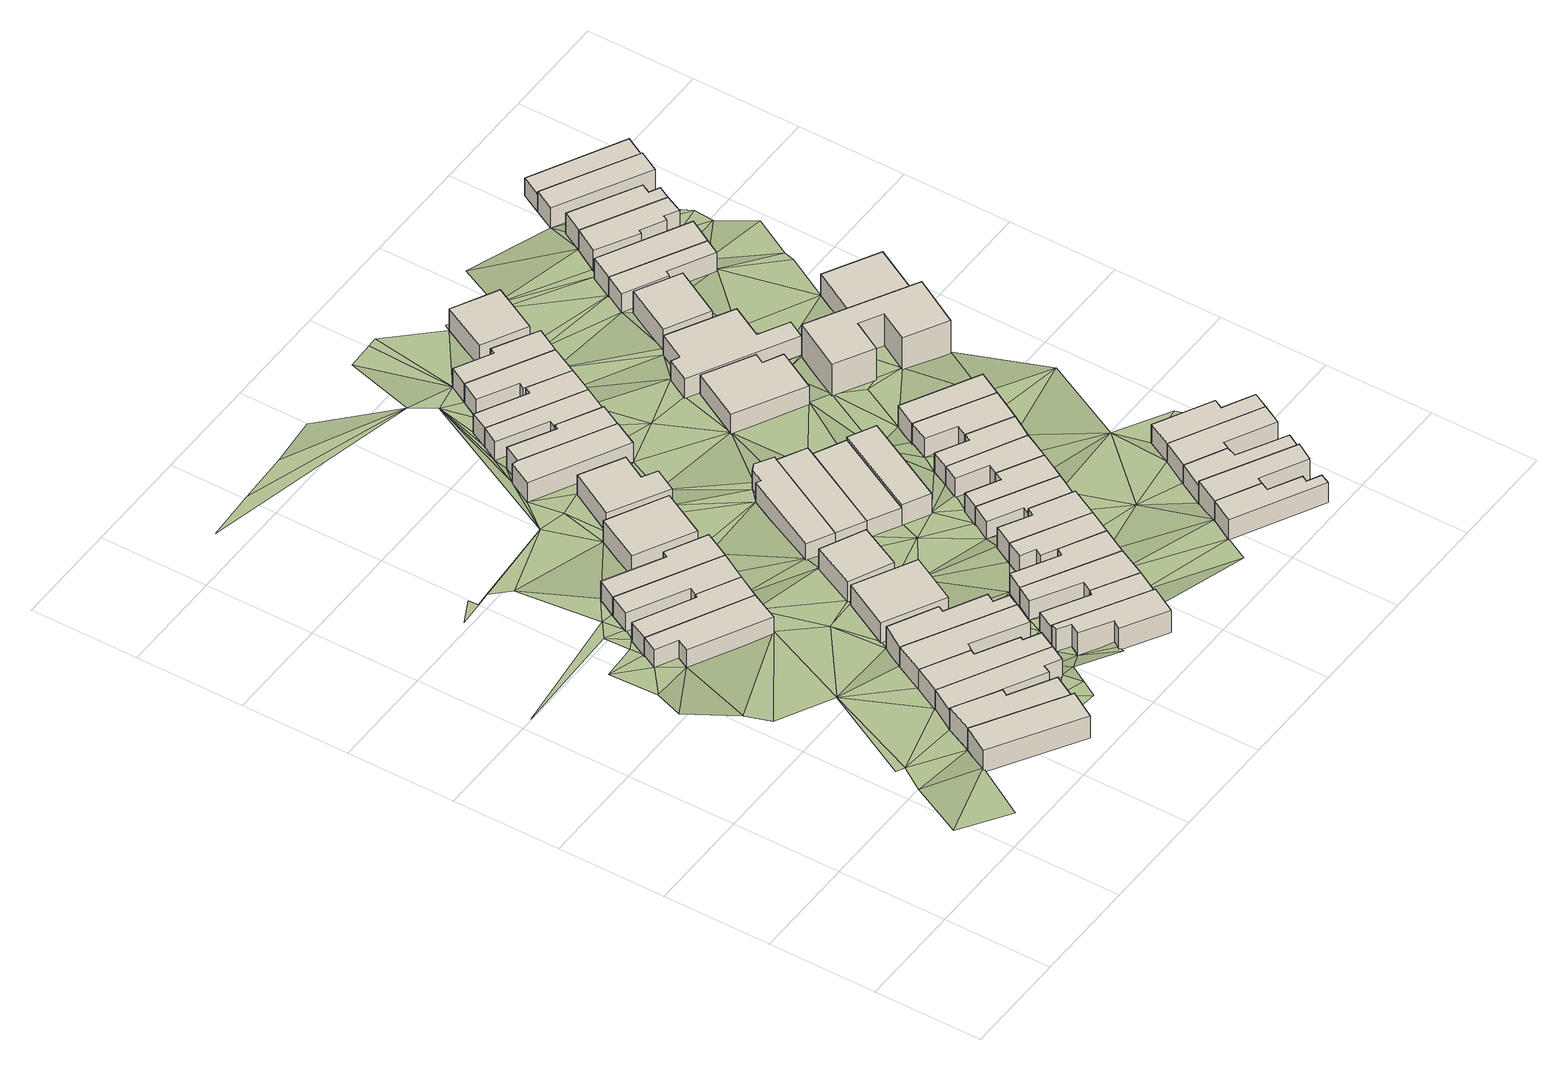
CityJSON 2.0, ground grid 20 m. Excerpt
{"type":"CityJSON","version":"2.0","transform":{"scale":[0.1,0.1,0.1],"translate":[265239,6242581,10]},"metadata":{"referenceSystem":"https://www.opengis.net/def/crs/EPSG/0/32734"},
"CityObjects":{
"building1":{"type":"Building","attributes":{"address":"7 Dryden Street Salt River Cape Town","building":"house","building:levels":"1","footprint":{"type":"Polygon"},"plus_code":"C8XRXMXG+XXX","ground_height":15.21,"building_height":4.1,"roof_height":19.31},"geometry":[{"type":"Solid","lod":"1","boundaries":[[[[0,1,2,3]],[[1,4,5,2]],[[4,6,7,5]],[[6,8,9,7]],[[8,0,3,9]],[[3,2,5,7,9]],[[8,6,4,1,0]]]]}]},
"building2":{"type":"Building","attributes":{"address":"41 Addison Road Salt River Cape Town","building":"house","building:levels":"1","footprint":{"type":"Polygon"},"plus_code":"C8XXXWXX+XGV","ground_height":15.21,"building_height":4.1,"roof_height":19.31},"geometry":[{"type":"Solid","lod":"1","boundaries":[[[[10,0,11,3,12,13]],[[0,8,9,3,11]],[[8,14,15,9]],[[14,16,17,15]],[[16,18,19,17]],[[18,10,13,12,19]],[[12,3,9,15,17,19]],[[18,16,14,8,0,10]]]]}]},
"building3":{"type":"Building","attributes":{"address":"Addison Road Salt River Cape Town","building":"house","building:levels":"1","footprint":{"type":"Polygon"},"plus_code":"C8XHX7XR+XVW","ground_height":12.95,"building_height":4.1,"roof_height":17.05},"geometry":[{"type":"Solid","lod":"1","boundaries":[[[[20,21,22,23]],[[21,24,25,22]],[[24,26,27,25]],[[26,28,29,27]],[[28,30,31,29]],[[30,20,23,31]],[[23,22,25,27,29,31]],[[30,28,26,24,21,20]]]]}]},
"building4":{"type":"Building","attributes":{"address":"39 Addison Road Salt River Cape Town","building":"house","building:levels":"1","footprint":{"type":"Polygon"},"plus_code":"C9X4X4XQ+XRV","ground_height":14.52,"building_height":4.1,"roof_height":18.62},"geometry":[{"type":"Solid","lod":"1","boundaries":[[[[32,10,13,33]],[[10,18,34,13]],[[18,35,36,34]],[[35,37,38,36]],[[37,39,40,38]],[[39,41,42,40]],[[41,43,44,42]],[[43,32,33,44]],[[33,13,34,36,38,40,42,44]],[[43,41,39,37,35,18,10,32]]]]}]},
"building5":{"type":"Building","attributes":{"address":"Addison Road Salt River Cape Town","building":"house","building:levels":"1","footprint":{"type":"Polygon"},"plus_code":"C8XMXGXM+XGR","ground_height":12.95,"building_height":4.1,"roof_height":17.05},"geometry":[{"type":"Solid","lod":"1","boundaries":[[[[45,46,23,22]],[[46,47,48,23]],[[47,49,50,48]],[[49,51,52,50]],[[51,53,54,52]],[[53,45,22,54]],[[22,23,48,50,52,54]],[[53,51,49,47,46,45]]]]}]},
"building6":{"type":"Building","attributes":{"address":"37 Addison Road Salt River Cape Town","building":"house","building:levels":"1","footprint":{"type":"Polygon"},"plus_code":"C9X6XXX6+X3V","ground_height":14.52,"building_height":4.1,"roof_height":18.62},"geometry":[{"type":"Solid","lod":"1","boundaries":[[[[55,56,33,57]],[[56,58,44,33]],[[58,59,60,44]],[[59,61,62,60]],[[61,63,64,62]],[[63,65,66,64]],[[65,67,68,66]],[[67,55,57,68]],[[57,33,44,60,62,64,66,68]],[[67,65,63,61,59,58,56,55]]]]}]},
"building7":{"type":"Building","attributes":{"address":"48 Addison Road Salt River Cape Town","building":"house","building:levels":"1","footprint":{"type":"Polygon"},"plus_code":"C8XPXGX2+XRW","ground_height":12.95,"building_height":4.1,"roof_height":17.05},"geometry":[{"type":"Solid","lod":"1","boundaries":[[[[47,69,70,48]],[[69,71,72,70]],[[71,73,74,72]],[[73,75,76,74]],[[75,49,50,76]],[[49,47,48,50]],[[48,70,72,74,76,50]],[[49,75,73,71,69,47]]]]}]},
"building8":{"type":"Building","attributes":{"address":"35 Addison Road Salt River Cape Town","building":"house","building:levels":"1","footprint":{"type":"Polygon"},"plus_code":"C9X9X8X8+X4R","ground_height":14.52,"building_height":4.1,"roof_height":18.62},"geometry":[{"type":"Solid","lod":"1","boundaries":[[[[77,55,57,78]],[[55,67,68,57]],[[67,79,80,68]],[[79,81,82,80]],[[81,83,84,82]],[[83,77,78,84]],[[78,57,68,80,82,84]],[[83,81,79,67,55,77]]]]}]},
"building9":{"type":"Building","attributes":{"address":"46 Addison Road Salt River Cape Town","building":"house","building:levels":"1","footprint":{"type":"Polygon"},"plus_code":"C8XWXVXW+XXV","ground_height":12.95,"building_height":4.1,"roof_height":17.05},"geometry":[{"type":"Solid","lod":"1","boundaries":[[[[69,85,86,70]],[[85,87,88,86]],[[87,89,90,88]],[[89,91,92,90]],[[91,71,72,92]],[[71,69,70,72]],[[70,86,88,90,92,72]],[[71,91,89,87,85,69]]]]}]},
"building10":{"type":"Building","attributes":{"address":"33 Addison Road Salt River Cape Town","building":"house","building:levels":"1","footprint":{"type":"Polygon"},"plus_code":"C9XGXGXX+XHX","ground_height":14.52,"building_height":4.1,"roof_height":18.62},"geometry":[{"type":"Solid","lod":"1","boundaries":[[[[93,94,95,84]],[[94,96,97,95]],[[96,98,99,97]],[[98,100,101,99]],[[100,102,103,101]],[[102,104,105,103]],[[104,106,78,105]],[[106,93,84,78]],[[84,95,97,99,101,103,105,78]],[[106,104,102,100,98,96,94,93]]]]}]},
"building11":{"type":"Building","attributes":{"address":"31 Addison Road Salt River Cape Town","building":"house","building:levels":"1","footprint":{"type":"Polygon"},"plus_code":"C9XJX4XR+X4X","ground_height":13.85,"building_height":4.1,"roof_height":17.95},"geometry":[{"type":"Solid","lod":"1","boundaries":[[[[107,108,109,110]],[[108,111,112,109]],[[111,113,114,112]],[[113,107,110,114]],[[110,109,112,114]],[[113,111,108,107]]]]}]},
"building12":{"type":"Building","attributes":{"address":"44 Burns Road Salt River Cape Town","building":"house","building:levels":"1","footprint":{"type":"Polygon"},"plus_code":"CCX7X2XQ+XWV","ground_height":14.88,"building_height":4.1,"roof_height":18.98},"geometry":[{"type":"Solid","lod":"1","boundaries":[[[[115,116,117,118]],[[116,119,120,121,117]],[[119,122,123,124,121,120]],[[122,125,126,124,123]],[[125,127,128,126]],[[127,129,130,128]],[[129,131,132,130]],[[131,115,118,132]],[[118,117,121,124,126,128,130,132]],[[131,129,127,125,122,119,116,115]]]]}]},
"building13":{"type":"Building","attributes":{"address":"44 Addison Road Salt River Cape Town","building":"house","building:levels":"1","footprint":{"type":"Polygon"},"plus_code":"C9X5XRXC+XQR","ground_height":12.95,"building_height":4.1,"roof_height":17.05},"geometry":[{"type":"Solid","lod":"1","boundaries":[[[[133,134,135,136]],[[134,137,138,135]],[[137,139,140,138]],[[139,133,136,140]],[[136,135,138,140]],[[139,137,134,133]]]]}]},
"building14":{"type":"Building","attributes":{"address":"29 Addison Road Salt River Cape Town","building":"house","building:levels":"1","footprint":{"type":"Polygon"},"plus_code":"C9XQX6XF+X7V","ground_height":13.85,"building_height":4.1,"roof_height":17.95},"geometry":[{"type":"Solid","lod":"1","boundaries":[[[[141,142,143,144]],[[142,145,146,143]],[[145,147,148,146]],[[147,141,144,148]],[[144,143,146,148]],[[147,145,142,141]]]]}]},
"building15":{"type":"Building","attributes":{"address":"42 Burns Road Salt River Cape Town","building":"house","building:levels":"1","footprint":{"type":"Polygon"},"plus_code":"CCXCX2XW+X4X","ground_height":14.2,"building_height":4.1,"roof_height":18.3},"geometry":[{"type":"Solid","lod":"1","boundaries":[[[[116,149,150,151]],[[149,152,153,150]],[[152,154,155,153]],[[154,156,157,155]],[[156,119,120,157]],[[119,116,151,120]],[[151,150,153,155,157,120]],[[119,156,154,152,149,116]]]]}]},
"building16":{"type":"Building","attributes":{"address":"40 Burns Road Salt River Cape Town","building":"house","building:levels":"1","footprint":{"type":"Polygon"},"plus_code":"CCXFX2XF+XQX","ground_height":14.2,"building_height":4.1,"roof_height":18.3},"geometry":[{"type":"Solid","lod":"1","boundaries":[[[[149,158,159,150]],[[158,160,161,159]],[[160,162,163,161]],[[162,164,165,163]],[[164,152,153,165]],[[152,149,150,153]],[[150,159,161,163,165,153]],[[152,164,162,160,158,149]]]]}]},
"building17":{"type":"Building","attributes":{"address":"42 Addison Road Salt River Cape Town","building":"house","building:levels":"1","footprint":{"type":"Polygon"},"plus_code":"C9XFX4XX+XJW","ground_height":12.33,"building_height":4.1,"roof_height":16.43},"geometry":[{"type":"Solid","lod":"1","boundaries":[[[[166,167,168,169]],[[167,170,171,168]],[[170,172,173,171]],[[172,174,175,173]],[[174,176,177,175]],[[176,166,169,177]],[[169,168,171,173,175,177]],[[176,174,172,170,167,166]]]]}]},
"building18":{"type":"Building","attributes":{"address":"38 Burns Road Salt River Cape Town","building":"house","building:levels":"1","footprint":{"type":"Polygon"},"plus_code":"CCXMXCXJ+X4R","ground_height":14.2,"building_height":4.1,"roof_height":18.3},"geometry":[{"type":"Solid","lod":"1","boundaries":[[[[178,179,180,159]],[[179,181,182,180]],[[181,183,184,182]],[[183,185,186,184]],[[185,187,161,186]],[[187,178,159,161]],[[159,180,182,184,186,161]],[[187,185,183,181,179,178]]]]}]},
"building19":{"type":"Building","attributes":{"address":"2 Pope Street Salt River Cape Town","building":"house","building:levels":"1","footprint":{"type":"Polygon"},"plus_code":"CCX2XHX9+XQR","ground_height":12.75,"building_height":4.1,"roof_height":16.85},"geometry":[{"type":"Solid","lod":"1","boundaries":[[[[188,189,190,191]],[[189,192,193,190]],[[192,194,195,193]],[[194,196,197,195]],[[196,198,199,197]],[[198,200,201,199]],[[200,202,203,201]],[[202,188,191,203]],[[191,190,193,195,197,199,201,203]],[[202,200,198,196,194,192,189,188]]]]}]},
"building20":{"type":"Building","attributes":{"address":"40 Addison Road Salt River Cape Town","building":"house","building:levels":"1","footprint":{"type":"Polygon"},"plus_code":"C9XHXGXJ+X8W","ground_height":12.33,"building_height":4.1,"roof_height":16.43},"geometry":[{"type":"Solid","lod":"1","boundaries":[[[[204,205,206,207,208,209]],[[205,210,211,207,206]],[[210,212,213,211]],[[212,214,215,213]],[[214,204,209,208,215]],[[208,207,211,213,215]],[[214,212,210,205,204]]]]}]},
"building21":{"type":"Building","attributes":{"address":"36 Burns Road Salt River Cape Town","building":"house","building:levels":"1","footprint":{"type":"Polygon"},"plus_code":"CCXVX9XH+X7W","ground_height":14.2,"building_height":4.1,"roof_height":18.3},"geometry":[{"type":"Solid","lod":"1","boundaries":[[[[179,216,217,180]],[[216,218,219,217]],[[218,220,221,219]],[[220,222,223,221]],[[222,224,225,223]],[[224,181,182,225]],[[181,179,180,182]],[[180,217,219,221,223,225,182]],[[181,224,222,220,218,216,179]]]]}]},
"building22":{"type":"Building","attributes":{"address":"4 Pope Street Salt River Cape Town","building":"house","building:levels":"1","footprint":{"type":"Polygon"},"plus_code":"CCX7X7X2+XXR","ground_height":12.75,"building_height":4.1,"roof_height":16.85},"geometry":[{"type":"Solid","lod":"1","boundaries":[[[[189,188,191,190]],[[188,226,227,191]],[[226,228,229,227]],[[228,230,231,229]],[[230,189,190,231]],[[190,191,227,229,231]],[[230,228,226,188,189]]]]}]},
"building23":{"type":"Building","attributes":{"address":"38 Addison Road Salt River Cape Town","building":"house","building:levels":"1","footprint":{"type":"Polygon"},"plus_code":"C9XQXFX2+X2V","ground_height":12.16,"building_height":4.1,"roof_height":16.26},"geometry":[{"type":"Solid","lod":"1","boundaries":[[[[232,233,234,209]],[[233,235,236,237,234]],[[235,238,239,240,237,236]],[[238,241,242,240,239]],[[241,243,206,242]],[[243,232,209,206]],[[209,234,237,240,242,206]],[[243,241,238,235,233,232]]]]}]},
"building24":{"type":"Building","attributes":{"address":"34 Burns Road Salt River Cape Town","building":"house","building:levels":"1","footprint":{"type":"Polygon"},"plus_code":"CCXWXFXW+X6X","ground_height":14.2,"building_height":4.1,"roof_height":18.3},"geometry":[{"type":"Solid","lod":"1","boundaries":[[[[216,244,245,217]],[[244,246,247,248,245]],[[246,249,250,251,248,247]],[[249,252,253,251,250]],[[252,218,219,253]],[[218,216,217,219]],[[217,245,248,251,253,219]],[[218,252,249,246,244,216]]]]}]},
"building25":{"type":"Building","attributes":{"address":"6 Pope Street Salt River Cape Town","building":"house","building:levels":"1","footprint":{"type":"Polygon"},"plus_code":"CCXGXHXW+X3R","ground_height":12.75,"building_height":4.1,"roof_height":16.85},"geometry":[{"type":"Solid","lod":"1","boundaries":[[[[228,226,227,229]],[[226,254,255,227]],[[254,256,257,255]],[[256,228,229,257]],[[229,227,255,257]],[[256,254,226,228]]]]}]},
"building26":{"type":"Building","attributes":{"address":"36 Addison Road Salt River Cape Town","building":"house","building:levels":"1","footprint":{"type":"Polygon"},"plus_code":"C9XQXPXM+X4X","ground_height":11.56,"building_height":4.1,"roof_height":15.66},"geometry":[{"type":"Solid","lod":"1","boundaries":[[[[233,258,259,260]],[[258,261,262,259]],[[261,263,264,262]],[[263,265,266,264]],[[265,235,236,266]],[[235,233,260,236]],[[260,259,262,264,266,236]],[[235,265,263,261,258,233]]]]}]},
"building27":{"type":"Building","attributes":{"address":"32 Burns Road Salt River Cape Town","building":"house","building:levels":"1","footprint":{"type":"Polygon"},"plus_code":"CFX2XMXF+XFR","ground_height":13.1,"building_height":4.1,"roof_height":17.2},"geometry":[{"type":"Solid","lod":"1","boundaries":[[[[267,268,269,270]],[[268,271,272,269]],[[271,273,274,272]],[[273,275,276,274]],[[275,277,247,276]],[[277,267,270,247]],[[270,269,272,274,276,247]],[[277,275,273,271,268,267]]]]}]},
"building28":{"type":"Building","attributes":{"address":"34 Addison Road Salt River Cape Town","building":"house","building:levels":"1","footprint":{"type":"Polygon"},"plus_code":"CCX2X5X8+XFX","ground_height":11.56,"building_height":4.1,"roof_height":15.66},"geometry":[{"type":"Solid","lod":"1","boundaries":[[[[278,279,280,259]],[[279,281,282,280]],[[281,283,284,282]],[[283,285,286,284]],[[285,287,262,286]],[[287,278,259,262]],[[259,280,282,284,286,262]],[[287,285,283,281,279,278]]]]}]},
"building29":{"type":"Building","attributes":{"address":"8 Pope Street Salt River Cape Town","building":"house","building:levels":"1","footprint":{"type":"Polygon"},"plus_code":"CCXQXQX7+XJX","ground_height":13.54,"building_height":4.1,"roof_height":17.64},"geometry":[{"type":"Solid","lod":"1","boundaries":[[[[288,289,290,291,292,255]],[[289,293,294,291,290]],[[293,295,296,294]],[[295,288,255,292,296]],[[292,291,294,296]],[[295,293,289,288]]]]}]},
"building30":{"type":"Building","attributes":{"address":"30 Burns Road Salt River Cape Town","building":"house","building:levels":"1","footprint":{"type":"Polygon"},"plus_code":"CFX5XJXM+XQX","ground_height":13.1,"building_height":4.1,"roof_height":17.2},"geometry":[{"type":"Solid","lod":"1","boundaries":[[[[297,298,299,269]],[[298,300,301,299]],[[300,302,303,301]],[[302,304,305,303]],[[304,306,272,305]],[[306,297,269,272]],[[269,299,301,303,305,272]],[[306,304,302,300,298,297]]]]}]},
"building31":{"type":"Building","attributes":{"address":"32 Addison Road Salt River Cape Town","building":"house","building:levels":"1","footprint":{"type":"Polygon"},"plus_code":"CCX3XWXQ+X7W","ground_height":11.56,"building_height":4.1,"roof_height":15.66},"geometry":[{"type":"Solid","lod":"1","boundaries":[[[[279,307,308,280]],[[307,309,310,308]],[[309,311,312,310]],[[311,313,314,312]],[[313,315,316,314]],[[315,281,282,316]],[[281,279,280,282]],[[280,308,310,312,314,316,282]],[[281,315,313,311,309,307,279]]]]}]},
"building32":{"type":"Building","attributes":{"address":"Burns Road Salt River Cape Town","building":"house","building:levels":"1","footprint":{"type":"Polygon"},"plus_code":"CFXCXJXX+X7W","ground_height":13.1,"building_height":4.1,"roof_height":17.2},"geometry":[{"type":"Solid","lod":"1","boundaries":[[[[298,317,318,299]],[[317,319,320,318]],[[319,321,322,320]],[[321,323,324,322]],[[323,300,301,324]],[[300,298,299,301]],[[299,318,320,322,324,301]],[[300,323,321,319,317,298]]]]}]},
"building33":{"type":"Building","attributes":{"address":"30 Addison Road Salt River Cape Town","building":"house","building:levels":"1","footprint":{"type":"Polygon"},"plus_code":"CCX6XHXJ+XCW","ground_height":11.56,"building_height":4.1,"roof_height":15.66},"geometry":[{"type":"Solid","lod":"1","boundaries":[[[[307,325,326,308]],[[325,327,328,326]],[[327,329,330,328]],[[329,331,332,330]],[[331,309,310,332]],[[309,307,308,310]],[[308,326,328,330,332,310]],[[309,331,329,327,325,307]]]]}]},
"building34":{"type":"Building","attributes":{"address":"Burns Road Salt River Cape Town","building":"house","building:levels":"1","footprint":{"type":"Polygon"},"plus_code":"CFXCXMXM+XVX","ground_height":13.1,"building_height":4.1,"roof_height":17.2},"geometry":[{"type":"Solid","lod":"1","boundaries":[[[[317,333,334,318]],[[333,335,336,334]],[[335,337,338,336]],[[337,339,340,338]],[[339,319,320,340]],[[319,317,318,320]],[[318,334,336,338,340,320]],[[319,339,337,335,333,317]]]]}]},
"building35":{"type":"Building","attributes":{"address":"45 Burns Road Salt River Cape Town","building":"house","building:levels":"1","footprint":{"type":"Polygon"},"plus_code":"CGX4XCX5+X8W","ground_height":14.61,"building_height":4.1,"roof_height":18.71},"geometry":[{"type":"Solid","lod":"1","boundaries":[[[[341,342,343,344]],[[342,345,346,343]],[[345,347,348,346]],[[347,349,350,348]],[[349,351,352,350]],[[351,353,354,352]],[[353,355,356,354]],[[355,341,344,356]],[[344,343,346,348,350,352,354,356]],[[355,353,351,349,347,345,342,341]]]]}]},
"building36":{"type":"Building","attributes":{"address":"27 Addison Road Salt River Cape Town","building":"house","building:levels":"1","footprint":{"type":"Polygon"},"plus_code":"CFX2XPXJ+XPV","ground_height":11.95,"building_height":4.1,"roof_height":16.05},"geometry":[{"type":"Solid","lod":"1","boundaries":[[[[357,358,359,360]],[[358,361,362,359]],[[361,363,364,362]],[[363,365,366,364]],[[365,367,368,366]],[[367,357,360,368]],[[360,359,362,364,366,368]],[[367,365,363,361,358,357]]]]}]},
"building37":{"type":"Building","attributes":{"address":"43 Burns Road Salt River Cape Town","building":"house","building:levels":"1","footprint":{"type":"Polygon"},"plus_code":"CGX6XCXP+XRV","ground_height":14.61,"building_height":4.1,"roof_height":18.71},"geometry":[{"type":"Solid","lod":"1","boundaries":[[[[369,370,354,356]],[[370,371,372,354]],[[371,373,374,372]],[[373,375,376,377,374]],[[375,378,379,380,377,376]],[[378,369,356,380,379]],[[356,354,372,374,377,380]],[[378,375,373,371,370,369]]]]}]},
"building38":{"type":"Building","attributes":{"address":"Burns Road Salt River Cape Town","building":"house","building:levels":"1","footprint":{"type":"Polygon"},"plus_code":"CFXHX5XW+X2V","ground_height":13.1,"building_height":4.1,"roof_height":17.2},"geometry":[{"type":"Solid","lod":"1","boundaries":[[[[333,381,382,334]],[[381,383,384,382]],[[383,385,386,384]],[[385,387,388,386]],[[387,335,336,388]],[[335,333,334,336]],[[334,382,384,386,388,336]],[[335,387,385,383,381,333]]]]}]},
"building39":{"type":"Building","attributes":{"address":"28 Addison Road Salt River Cape Town","building":"house","building:levels":"1","footprint":{"type":"Polygon"},"plus_code":"CCXGXXXR+XRR","ground_height":11.56,"building_height":4.1,"roof_height":15.66},"geometry":[{"type":"Solid","lod":"1","boundaries":[[[[389,390,391,392]],[[390,393,394,391]],[[393,395,396,394]],[[395,389,392,396]],[[392,391,394,396]],[[395,393,390,389]]]]}]},
"building40":{"type":"Building","attributes":{"address":"41 Burns Road Salt River Cape Town","building":"house","building:levels":"1","footprint":{"type":"Polygon"},"plus_code":"CGXCX8XF+XRX","ground_height":13.74,"building_height":4.1,"roof_height":17.84},"geometry":[{"type":"Solid","lod":"1","boundaries":[[[[397,398,376,379]],[[398,399,400,376]],[[399,401,402,400]],[[401,403,404,402]],[[403,405,406,404]],[[405,397,379,406]],[[379,376,400,402,404,406]],[[405,403,401,399,398,397]]]]}]},
"building41":{"type":"Building","attributes":{"address":"22 Burns Road Salt River Cape Town","building":"house","building:levels":"1","footprint":{"type":"Polygon"},"plus_code":"CFXMXXXC+XFV","ground_height":13.1,"building_height":4.1,"roof_height":17.2},"geometry":[{"type":"Solid","lod":"1","boundaries":[[[[407,408,409,382]],[[408,410,411,409]],[[410,412,384,411]],[[412,407,382,384]],[[382,409,411,384]],[[412,410,408,407]]]]}]},
"building42":{"type":"Building","attributes":{"address":"25 Addison Road Salt River Cape Town","building":"house","building:levels":"1","footprint":{"type":"Polygon"},"plus_code":"CFX7XGXV+XGR","ground_height":11.95,"building_height":4.1,"roof_height":16.05},"geometry":[{"type":"Solid","lod":"1","boundaries":[[[[413,414,415,416]],[[414,417,418,415]],[[417,419,420,418]],[[419,421,422,420]],[[421,423,424,422]],[[423,425,426,424]],[[425,427,428,426]],[[427,413,416,428]],[[416,415,418,420,422,424,426,428]],[[427,425,423,421,419,417,414,413]]]]}]},
"building43":{"type":"Building","attributes":{"address":"39 Burns Road Salt River Cape Town","building":"house","building:levels":"1","footprint":{"type":"Polygon"},"plus_code":"CGXFXHXW+X2W","ground_height":13.74,"building_height":4.1,"roof_height":17.84},"geometry":[{"type":"Solid","lod":"1","boundaries":[[[[405,403,404,406]],[[403,429,430,404]],[[429,431,432,430]],[[431,433,434,432]],[[433,435,436,434]],[[435,405,406,436]],[[406,404,430,432,434,436]],[[435,433,431,429,403,405]]]]}]},
"building44":{"type":"Building","attributes":{"address":"37 Burns Road Salt River Cape Town","building":"house","building:levels":"1","footprint":{"type":"Polygon"},"plus_code":"CGXHXMX2+X4W","ground_height":13.74,"building_height":4.1,"roof_height":17.84},"geometry":[{"type":"Solid","lod":"1","boundaries":[[[[435,433,434,436]],[[433,437,438,434]],[[437,439,440,438]],[[439,441,442,440]],[[441,443,444,442]],[[443,435,436,444]],[[436,434,438,440,442,444]],[[443,441,439,437,433,435]]]]}]},
"building45":{"type":"Building","attributes":{"address":"23 Addison Road Salt River Cape Town","building":"house","building:levels":"1","footprint":{"type":"Polygon"},"plus_code":"CFXFXQXM+XGW","ground_height":11.95,"building_height":4.1,"roof_height":16.05},"geometry":[{"type":"Solid","lod":"1","boundaries":[[[[445,446,447,448]],[[446,449,450,447]],[[449,451,452,450]],[[451,445,448,452]],[[448,447,450,452]],[[451,449,446,445]]]]}]},
"building46":{"type":"Building","attributes":{"address":"3 Pope Street Salt River Cape Town","building":"hall","building:levels":"2","footprint":{"type":"Polygon"},"plus_code":"CGX9XCXM+XQW","ground_height":12.15,"building_height":6.9,"roof_height":19.05},"geometry":[{"type":"Solid","lod":"1","boundaries":[[[[453,454,455,456]],[[454,457,458,455]],[[457,459,460,458]],[[459,461,462,460]],[[461,463,464,462]],[[463,465,466,464]],[[465,467,468,466]],[[467,453,456,468]],[[456,455,458,460,462,464,466,468]],[[467,465,463,461,459,457,454,453]]]]}]},
"building47":{"type":"Building","attributes":{"address":"21 Addison Road Salt River Cape Town","building":"house","building:levels":"1","footprint":{"type":"Polygon"},"plus_code":"CFXPXPX5+XXR","ground_height":11.39,"building_height":4.1,"roof_height":15.49},"geometry":[{"type":"Solid","lod":"1","boundaries":[[[[469,470,471,472]],[[470,473,474,471]],[[473,475,476,474]],[[475,477,478,476]],[[477,479,480,478]],[[479,469,472,480]],[[472,471,474,476,478,480]],[[479,477,475,473,470,469]]]]}]},
"building48":{"type":"Building","attributes":{"address":"19 Addison Road Salt River Cape Town","building":"house","building:levels":"1","footprint":{"type":"Polygon"},"plus_code":"CFXWXCX3+X9X","ground_height":11.39,"building_height":4.1,"roof_height":15.49},"geometry":[{"type":"Solid","lod":"1","boundaries":[[[[481,482,472,471]],[[482,483,484,472]],[[483,485,486,484]],[[485,481,471,486]],[[471,472,484,486]],[[485,483,482,481]]]]}]},
"building49":{"type":"Building","attributes":{"address":"Burns Road Salt River Cape Town","building":"house","building:levels":"1","footprint":{"type":"Polygon"},"plus_code":"CGXGX8X8+X9R","ground_height":12.15,"building_height":4.1,"roof_height":16.25},"geometry":[{"type":"Solid","lod":"1","boundaries":[[[[487,488,489,490,491,492]],[[488,493,494,490,489]],[[493,495,496,494]],[[495,487,492,491,496]],[[491,490,494,496]],[[495,493,488,487]]]]}]},
"building50":{"type":"Building","attributes":{"address":"17 Addison Road Salt River Cape Town","building":"house","building:levels":"1","footprint":{"type":"Polygon"},"plus_code":"CGX3XFXH+XPW","ground_height":11.39,"building_height":4.1,"roof_height":15.49},"geometry":[{"type":"Solid","lod":"1","boundaries":[[[[497,498,499,500]],[[498,501,502,499]],[[501,503,504,502]],[[503,505,506,504]],[[505,507,508,506]],[[507,509,510,508]],[[509,511,512,510]],[[511,497,500,512]],[[500,499,502,504,506,508,510,512]],[[511,509,507,505,503,501,498,497]]]]}]},
"building51":{"type":"Building","attributes":{"address":"15 Addison Road Salt River Cape Town","building":"house","building:levels":"1","footprint":{"type":"Polygon"},"plus_code":"CGX4XXX3+XHX","ground_height":11.39,"building_height":4.1,"roof_height":15.49},"geometry":[{"type":"Solid","lod":"1","boundaries":[[[[497,511,512,500]],[[511,513,514,512]],[[513,515,516,514]],[[515,517,518,516]],[[517,519,520,518]],[[519,497,500,520]],[[500,512,514,516,518,520]],[[519,517,515,513,511,497]]]]}]},
"building52":{"type":"Building","attributes":{"address":"13 Addison Road Salt River Cape Town","building":"house","building:levels":"1","footprint":{"type":"Polygon"},"plus_code":"CGX9X5XJ+X8V","ground_height":11.07,"building_height":4.1,"roof_height":15.17},"geometry":[{"type":"Solid","lod":"1","boundaries":[[[[521,522,523,524,525]],[[522,526,527,523]],[[526,528,529,530,527]],[[528,521,525,524,530,529]],[[524,523,527,530]],[[528,526,522,521]]]]}]},
"building53":{"type":"Building","attributes":{"address":"11 Addison Road Salt River Cape Town","building":"house","building:levels":"1","footprint":{"type":"Polygon"},"plus_code":"CGXFX6XF+X8W","ground_height":10.53,"building_height":4.1,"roof_height":14.63},"geometry":[{"type":"Solid","lod":"1","boundaries":[[[[528,531,532,529]],[[531,533,534,532]],[[533,521,525,534]],[[521,528,529,525]],[[529,532,534,525]],[[521,533,531,528]]]]}]},
"terrain1":{"type":"TINRelief","geometry":[{"type":"CompositeSurface","lod":"1","boundaries":[[[535,536,537]],[[538,535,537]],[[0,539,538]],[[537,0,538]],[[540,539,541]],[[539,0,10]],[[542,543,28]],[[544,542,28]],[[32,539,10]],[[32,541,539]],[[24,545,544]],[[546,547,548]],[[28,24,544]],[[543,549,550]],[[24,21,545]],[[551,545,21]],[[26,24,28]],[[541,550,549]],[[543,550,28]],[[552,541,32]],[[551,21,553]],[[551,553,548]],[[554,555,556]],[[548,553,557]],[[552,558,541]],[[554,559,555]],[[557,546,548]],[[560,18,16]],[[560,35,18]],[[561,562,563]],[[564,546,557]],[[104,541,558]],[[560,16,563]],[[553,49,557]],[[565,563,562]],[[541,566,550]],[[564,567,546]],[[541,104,566]],[[568,546,567]],[[49,553,51]],[[569,563,565]],[[75,557,49]],[[570,560,563]],[[560,570,39]],[[569,570,563]],[[559,571,555]],[[572,573,574]],[[573,572,575]],[[576,550,566]],[[566,104,577]],[[571,559,568]],[[570,569,578]],[[43,570,578]],[[567,134,568]],[[104,579,577]],[[81,575,572]],[[89,580,567]],[[581,566,577]],[[572,582,59]],[[578,127,43]],[[583,576,566]],[[43,122,59]],[[580,134,567]],[[43,127,122]],[[572,59,81]],[[577,579,584]],[[581,583,566]],[[578,585,127]],[[59,122,119]],[[580,89,87]],[[119,81,59]],[[568,134,571]],[[122,127,125]],[[579,586,584]],[[576,587,47]],[[81,119,156]],[[588,127,585]],[[583,587,576]],[[589,584,586]],[[87,590,580]],[[591,127,588]],[[156,83,81]],[[142,583,581]],[[47,592,69]],[[83,156,162]],[[593,589,594]],[[593,83,162]],[[87,85,590]],[[47,587,592]],[[595,596,597]],[[589,598,584]],[[162,160,593]],[[69,592,85]],[[162,156,152]],[[581,111,142]],[[599,571,134]],[[593,598,589]],[[599,134,600]],[[584,598,111]],[[152,156,154]],[[598,593,160]],[[571,599,601]],[[602,600,134]],[[164,162,152]],[[603,571,601]],[[592,587,604]],[[599,600,605]],[[200,590,85]],[[599,605,601]],[[604,587,145]],[[595,606,596]],[[85,592,200]],[[600,602,607]],[[111,608,142]],[[609,111,598]],[[200,602,590]],[[142,608,145]],[[610,611,598]],[[609,598,611]],[[612,610,598]],[[145,613,604]],[[241,603,614]],[[615,571,603]],[[616,111,609]],[[611,610,617]],[[214,601,605]],[[200,607,602]],[[608,613,145]],[[603,241,263]],[[608,111,273]],[[618,610,612]],[[616,273,111]],[[606,595,619]],[[620,174,166]],[[621,613,608]],[[607,196,174]],[[622,623,149]],[[200,196,607]],[[605,166,214]],[[615,603,263]],[[624,263,241]],[[166,174,214]],[[200,198,196]],[[608,273,271]],[[608,625,621]],[[626,627,241]],[[194,174,196]],[[628,273,616]],[[261,615,263]],[[627,624,241]],[[608,271,625]],[[158,149,629]],[[628,616,630]],[[631,615,261]],[[628,632,273]],[[623,629,149]],[[625,271,633]],[[634,214,174]],[[174,194,634]],[[615,631,635]],[[636,179,158]],[[283,635,631]],[[633,637,625]],[[189,230,192]],[[309,615,635]],[[204,214,638]],[[192,634,194]],[[595,615,331]],[[319,625,637]],[[179,639,216]],[[629,636,158]],[[283,315,635]],[[633,300,637]],[[331,615,309]],[[315,313,635]],[[640,204,638]],[[633,302,300]],[[319,339,625]],[[230,634,192]],[[634,638,214]],[[331,641,595]],[[230,228,256]],[[283,281,315]],[[244,216,639]],[[636,639,179]],[[637,300,323]],[[293,625,339]],[[640,638,642]],[[244,639,643]],[[644,641,331]],[[256,645,230]],[[634,646,638]],[[339,385,293]],[[636,378,639]],[[645,634,230]],[[329,647,331]],[[642,638,648]],[[335,385,339]],[[331,649,644]],[[335,339,337]],[[385,383,293]],[[256,293,645]],[[327,647,329]],[[648,279,642]],[[639,378,650]],[[634,651,646]],[[390,331,647]],[[646,648,638]],[[387,385,335]],[[331,390,649]],[[293,383,410]],[[643,639,652]],[[327,653,647]],[[298,643,652]],[[654,639,650]],[[349,655,656]],[[655,349,657]],[[293,410,658]],[[421,307,279]],[[653,327,325]],[[293,658,645]],[[421,279,648]],[[298,652,317]],[[651,361,646]],[[654,652,639]],[[657,349,659]],[[648,660,421]],[[333,317,652]],[[658,410,661]],[[421,662,307]],[[357,645,658]],[[473,325,307]],[[646,361,413]],[[390,663,664]],[[652,654,443]],[[358,357,361]],[[662,473,307]],[[665,403,401]],[[661,410,666]],[[667,658,661]],[[325,470,653]],[[663,390,668]],[[357,658,457]],[[666,410,669]],[[403,431,429]],[[361,357,413]],[[421,670,662]],[[470,668,653]],[[652,443,671]],[[333,652,672]],[[666,667,661]],[[333,672,381]],[[357,457,413]],[[473,470,325]],[[419,670,421]],[[473,662,451]],[[443,441,671]],[[667,666,673]],[[672,669,381]],[[663,668,674]],[[417,414,419]],[[675,413,457]],[[666,669,676]],[[666,677,673]],[[668,470,674]],[[414,413,675]],[[451,475,473]],[[419,449,670]],[[672,676,669]],[[678,663,674]],[[679,680,663]],[[449,475,451]],[[419,414,488]],[[678,679,663]],[[457,681,675]],[[675,488,414]],[[477,475,449]],[[419,682,449]],[[477,449,682]],[[682,419,488]],[[674,683,678]],[[522,680,679]],[[675,681,684]],[[483,683,674]],[[522,679,685]],[[488,686,682]],[[687,688,683]],[[469,682,689]],[[483,687,683]],[[682,686,689]],[[517,522,685]],[[687,509,507]],[[483,509,687]],[[483,469,690]],[[691,469,689]],[[483,690,509]],[[690,469,691]],[[517,692,522]],[[693,511,509]],[[690,693,509]],[[513,517,515]],[[513,511,693]],[[517,513,692]]]}]}
},
"vertices":[
[315,163,45],[285,114,45],[285,114,93],[315,163,93],[445,17,45],[445,17,93],[475,67,45],[475,67,93],[469,70,45],[469,70,93],
[338,213,45],[315,163,86],[338,213,93],[338,213,86],[491,109,45],[491,109,93],[412,154,45],[412,154,93],[419,166,45],[419,166,93],
[406,627,32],[227,719,32],[227,719,70],[406,627,70],[212,690,32],[212,690,70],[252,670,32],[252,670,70],[240,647,32],[240,647,70],[380,574,32],[380,574,70],
[366,259,45],[366,259,86],[419,166,86],[423,172,45],[423,172,86],[500,131,45],[500,131,86],[507,145,45],[507,145,86],[536,130,45],[536,130,86],[552,159,45],[552,159,86],
[227,719,29],[406,627,29],[429,668,29],[429,668,70],[355,707,29],[355,707,70],[352,701,29],[352,701,70],[246,755,29],[246,755,70],
[391,307,42],[366,259,42],[391,307,86],[552,159,42],[569,191,42],[569,191,86],[539,207,42],[539,207,86],[542,213,42],[542,213,86],[469,253,42],[469,253,86],[474,262,42],[474,262,86],
[457,717,29],[457,717,70],[278,812,29],[278,812,70],[259,775,29],[259,775,70],[362,720,29],[362,720,70],
[418,360,42],[418,360,86],[483,273,42],[483,273,86],[580,220,42],[580,220,86],[602,259,42],[602,259,86],
[482,765,29],[482,765,70],[409,803,29],[409,803,70],[403,792,29],[403,792,70],[298,848,29],[298,848,70],
[602,259,38],[613,281,38],[613,281,86],[587,295,38],[587,295,86],[596,311,38],[596,311,86],[524,349,38],[524,349,86],[530,360,38],[530,360,86],[445,404,38],[445,404,86],[418,360,38],
[454,420,35],[562,363,35],[562,363,79],[454,420,79],[609,451,35],[609,451,79],[501,508,35],[501,508,79],
[721,45,42],[749,94,42],[749,94,90],[721,45,90],[589,185,42],[589,185,83],[589,185,90],[584,173,42],[584,173,83],[584,173,90],[608,159,42],[608,159,90],[596,140,42],[596,140,90],[651,107,42],[651,107,90],[641,92,42],[641,92,90],
[523,867,23],[417,922,23],[417,922,70],[523,867,70],[373,839,23],[373,839,70],[479,784,23],[479,784,70],
[504,516,35],[582,479,35],[582,479,79],[504,516,79],[621,558,35],[621,558,79],[542,596,35],[542,596,79],
[774,138,42],[774,138,83],[749,94,83],[695,183,42],[695,183,83],[689,175,42],[689,175,83],[609,221,42],[609,221,83],
[800,190,42],[800,190,83],[640,279,42],[640,279,83],[622,249,42],[622,249,83],[705,201,42],[705,201,83],
[564,976,22],[487,1018,22],[487,1018,64],[564,976,64],[439,931,22],[439,931,64],[543,874,22],[543,874,64],[566,916,22],[566,916,64],[539,931,22],[539,931,64],
[800,190,39],[825,236,39],[825,236,83],[747,278,39],[747,278,83],[739,265,39],[739,265,83],[658,310,39],[658,310,83],[640,279,39],
[596,600,28],[686,771,28],[686,771,69],[596,600,69],[690,777,28],[690,777,69],[658,796,28],[658,796,69],[644,789,28],[644,789,69],[633,765,28],[633,765,69],[623,769,28],[623,769,69],[549,625,28],[549,625,69],
[622,1030,22],[463,1115,22],[463,1115,63],[463,1115,64],[622,1030,64],[622,1030,63],[452,1118,22],[452,1118,64],[428,1074,22],[428,1074,64],[598,985,22],[598,985,64],
[848,278,39],[848,278,83],[716,349,39],[716,349,83],[700,319,39],[700,319,83],[727,305,39],[727,305,83],[720,292,39],[720,292,83],
[647,574,28],[647,574,69],[729,731,28],[729,731,69],[736,745,28],[736,745,69],
[622,1030,17],[643,1070,17],[643,1070,63],[565,1112,17],[565,1112,57],[565,1112,63],[561,1103,17],[561,1103,57],[561,1103,63],[480,1147,17],[480,1147,63],[463,1115,17],
[874,328,39],[874,328,83],[799,368,39],[799,368,72],[799,368,83],[791,354,39],[791,354,72],[791,354,83],[735,385,39],[735,385,83],
[702,544,28],[702,544,69],[785,703,28],[785,703,69],
[668,1116,17],[668,1116,57],[643,1070,57],[503,1204,17],[503,1204,57],[485,1173,17],[485,1173,57],[573,1126,17],[573,1126,57],
[874,328,35],[900,374,35],[900,374,72],[874,328,72],[766,447,35],[766,447,72],[746,413,35],[746,413,72],[806,381,35],[806,381,72],[799,368,35],
[668,1116,16],[691,1161,16],[691,1161,57],[617,1201,16],[617,1201,57],[610,1189,16],[610,1189,57],[520,1237,16],[520,1237,57],[503,1204,16],
[702,544,25],[750,519,25],[750,519,69],[750,519,76],[702,544,76],[833,678,25],[833,678,76],[785,703,25],[785,703,76],
[900,374,31],[926,421,31],[926,421,72],[848,463,31],[848,463,72],[841,447,31],[841,447,72],[783,478,31],[783,478,72],[766,447,31],
[716,1210,16],[716,1210,57],[571,1287,16],[571,1287,57],[551,1251,16],[551,1251,57],[619,1214,16],[619,1214,57],[613,1203,16],[613,1203,57],
[950,468,31],[950,468,72],[818,537,31],[818,537,72],[803,509,31],[803,509,72],[858,480,31],[858,480,72],
[740,1254,16],[740,1254,57],[661,1297,16],[661,1297,57],[656,1287,16],[656,1287,57],[590,1322,16],[590,1322,57],
[975,509,31],[975,509,72],[896,552,31],[896,552,72],[890,539,31],[890,539,72],[834,569,31],[834,569,72],
[948,86,44],[1107,2,44],[1107,2,87],[948,86,87],[1116,20,44],[1116,20,87],[1091,33,44],[1091,33,87],[1097,44,44],[1097,44,87],[1041,74,44],[1041,74,87],[1048,89,44],[1048,89,87],[973,129,44],[973,129,87],
[903,900,19],[868,918,19],[868,918,61],[903,900,61],[878,936,19],[878,936,61],[790,984,19],[790,984,61],[740,893,19],[740,893,61],[863,826,19],[863,826,61],
[973,129,39],[1048,89,39],[1054,100,39],[1054,100,87],[1136,56,39],[1136,56,87],[1156,89,39],[1156,89,78],[1156,89,87],[997,175,39],[997,175,78],[997,175,87],
[1005,563,31],[1005,563,72],[871,636,31],[871,636,72],[853,600,31],[853,600,72],[906,571,31],[906,571,72],
[783,1359,10],[702,1402,10],[702,1402,57],[783,1359,57],[657,1316,10],[657,1316,57],[738,1273,10],[738,1273,57],
[997,175,37],[1156,89,37],[1173,119,37],[1173,119,78],[1087,166,37],[1087,166,78],[1094,184,37],[1094,184,78],[1022,221,37],[1022,221,78],
[1005,563,25],[1028,605,25],[1028,605,72],[894,677,25],[894,677,72],[871,636,25],
[953,900,19],[971,932,19],[971,932,61],[953,900,61],[917,961,19],[917,961,61],[949,1020,19],[949,1020,61],[833,1083,19],[833,1083,61],[806,1034,19],[806,1034,61],[791,1041,19],[791,1041,61],[768,999,19],[768,999,61],
[1101,196,37],[1101,196,78],[1188,151,37],[1188,151,78],[1207,187,37],[1207,187,78],[1050,270,37],[1050,270,78],
[1222,215,37],[1222,215,78],[1166,244,37],[1166,244,78],[1175,261,37],[1175,261,78],[1073,315,37],[1073,315,78],
[845,1091,14],[923,1049,14],[923,1049,61],[845,1091,61],[971,1137,14],[971,1137,61],[892,1179,14],[892,1179,61],
[1087,705,19],[1137,793,19],[1137,793,90],[1087,705,90],[950,897,19],[950,897,90],[899,807,19],[899,807,90],[969,768,19],[969,768,90],[1000,824,19],[1000,824,90],[1042,801,19],[1042,801,90],[1011,747,19],[1011,747,90],
[1060,1148,14],[904,1233,14],[904,1233,55],[1060,1148,55],[883,1194,14],[883,1194,55],[959,1154,14],[959,1154,55],[965,1164,14],[965,1164,55],[1045,1121,14],[1045,1121,55],
[904,1233,11],[1060,1148,11],[1085,1192,11],[1085,1192,55],[927,1276,11],[927,1276,55],
[1185,899,16],[1088,952,16],[1088,952,57],[1088,952,62],[1185,899,62],[1185,899,57],[1041,867,16],[1041,867,62],[1139,814,16],[1139,814,62],
[968,1332,11],[941,1287,11],[941,1287,55],[968,1332,55],[1016,1245,11],[1016,1245,55],[1020,1252,11],[1020,1252,55],[1064,1228,11],[1064,1228,55],[1069,1237,11],[1069,1237,55],[1094,1224,11],[1094,1224,55],[1109,1256,11],[1109,1256,55],
[1121,1278,11],[1121,1278,55],[1102,1288,11],[1102,1288,55],[1111,1305,11],[1111,1305,55],[989,1371,11],[989,1371,55],
[1009,1437,8],[989,1399,8],[989,1399,52],[1009,1437,52],[1009,1437,46],[1154,1310,8],[1154,1310,52],[1175,1348,8],[1175,1348,46],[1175,1348,52],
[1196,1387,8],[1196,1387,46],[1029,1475,8],[1029,1475,46],
[139,74,55],[226,15,55],[285,114,55],[193,176,49],[222,221,49],[207,229,49],[304,405,42],[135,592,42],[187,505,42],[163,650,32],[159,742,32],[254,817,32],[3,786,35],[224,794,32],[203,459,42],[380,574,38],[226,745,32],[391,307,45],[246,755,32],[138,1002,26],[184,1005,26],[183,1024,26],[259,775,32],[418,360,45],[212,1008,26],[500,131,52],[469,70,52],[475,67,52],[491,109,52],[278,812,32],[523,62,52],[438,505,39],[298,848,32],[243,976,26],[542,93,52],[536,130,52],[386,1021,23],[542,213,45],[474,262,45],[469,253,45],[483,273,45],[406,627,38],[454,420,38],[563,127,49],[530,360,45],[373,839,29],[501,508,38],[539,207,45],[504,516,38],[562,363,45],[638,81,49],[524,349,45],[542,596,38],[641,92,49],[596,311,42],[479,784,29],[651,107,49],[549,625,38],[613,281,42],[587,295,42],[509,1355,17],[203,1456,13],[104,1451,13],[658,310,42],[438,1010,23],[439,931,23],[428,1074,23],[523,867,29],[452,1118,23],[596,600,35],[487,1018,23],[301,1460,13],[543,874,29],[688,505,35],[716,349,42],[720,292,42],[700,319,42],[739,265,42],[647,574,35],[463,1115,23],[536,1312,17],[735,385,42],[727,305,42],[747,278,42],[397,1470,11],[539,931,23],[702,544,35],[749,94,49],[924,42,46],[573,1126,22],[750,519,35],[561,1103,23],[565,1112,22],[799,368,42],[948,86,46],[791,354,42],[520,1237,17],[806,381,42],[783,478,35],[740,893,22],[551,1251,17],[973,129,46],[803,509,35],[688,1010,22],[939,255,39],[643,1070,22],[550,1486,11],[668,1116,22],[900,374,39],[602,1488,10],[863,826,25],[768,999,22],[657,1316,16],[791,1041,22],[621,1489,10],[1022,221,39],[790,984,22],[1055,380,39],[738,1273,16],[1050,270,39],[1048,89,46],[1041,74,46],[1054,100,46],[899,807,25],[1136,56,44],[806,1034,22],[939,765,25],[845,1091,19],[787,1371,16],[708,1413,10],[1173,119,44],[1011,747,25],[969,768,25],[783,1359,16],[1028,605,31],[923,1049,19],[1155,326,37],[1143,542,28],[1000,824,25],[927,1276,14],[1041,867,25],[1087,705,22],[1042,801,25],[941,1287,14],[968,1332,14],[833,1456,8],[1137,793,22],[1045,1121,19],[1016,1245,14],[1139,814,22],[989,1371,14],[1133,1034,16],[1064,1228,14],[1020,1252,14],[1138,1053,16],[1143,1192,11],[1178,1126,16],[1154,1310,11],[1145,1230,11]
]}
